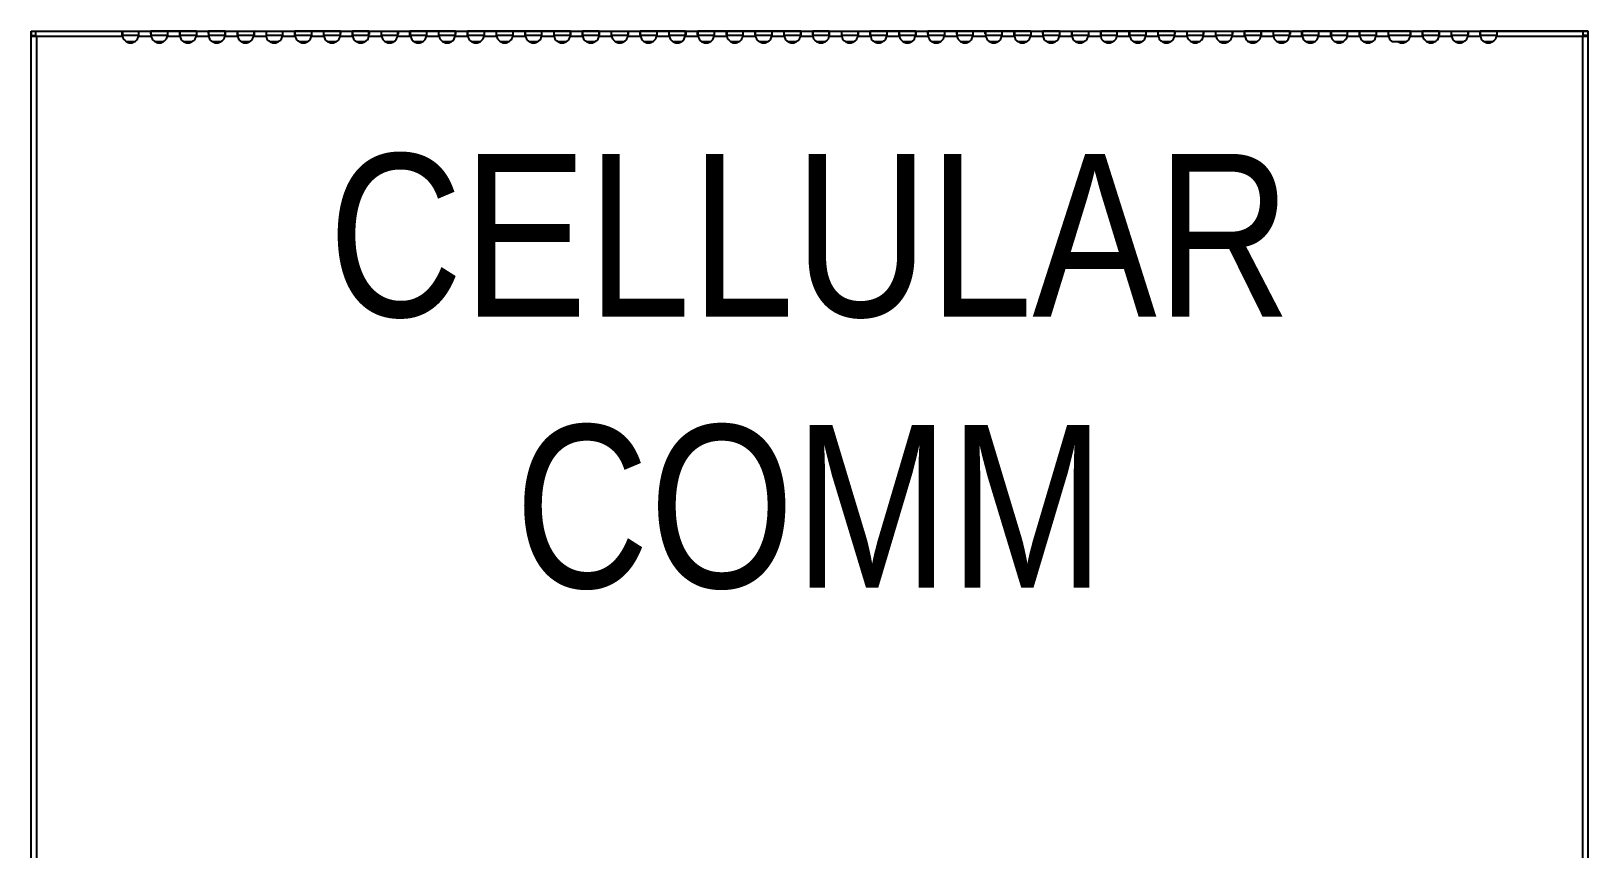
# Model space of a CAD drawing. Extents: x 0 to 760, y -27 to 732.
# Drawn here: x 648 to 724.6, y 286.1 to 326.3 of the extents above; entities that cross this region are included whole.
import ezdxf
from ezdxf.enums import TextEntityAlignment as Align

# ---------------------------------------------------------------- set-up
doc = ezdxf.new("R2010")
doc.units = 0
doc.header["$MEASUREMENT"] = 0
doc.styles.add('AMTS', font='ARIALN.TTF', dxfattribs={"height": 9})

# ---------------------------------------------------------------- blocks, each defined once
blk = doc.blocks.new('RISER CELL COMM')
at = {"color": 0, "linetype": 'Continuous', "lineweight": -2}
for p, q in [((-38.275, 43.667), (-38.275, 43.454)), ((-38.275, 43.667), (-32.404, 43.667)), ((-38.041, 43.412), (-38.041, 43.667)), ((-33.808, 43.667), (-33.808, 43.433)), ((-33.787, 43.667), (-33.787, 43.454)), ((-32.979, 43.412), (-32.979, 43.667)), ((-32.383, 43.667), (-32.383, 43.412)), ((-30.15, 43.667), (-32.383, 43.667)), ((-31.554, 43.412), (-31.554, 43.667)), ((-30.979, 43.667), (-30.979, 43.433)), ((-30.958, 43.667), (-30.958, 43.454)), ((-30.15, 43.667), (-30.15, 43.454)), ((-30.128, 43.667), (-29.575, 43.667)), ((-29.554, 43.667), (-29.554, 43.412)), ((-28.746, 43.667), (-29.554, 43.667)), ((-28.746, 43.667), (-28.746, 43.454)), ((-28.725, 43.667), (-27.321, 43.667)), ((-28.15, 43.667), (-28.15, 43.433)), ((-28.129, 43.667), (-28.129, 43.454)), ((-27.321, 43.667), (-27.321, 43.454)), ((-27.299, 43.667), (-25.321, 43.667)), ((-26.725, 43.667), (-26.725, 43.412)), ((-25.895, 43.412), (-25.895, 43.667)), ((-25.321, 43.646), (-25.321, 43.454)), ((-25.3, 43.667), (-25.3, 43.454)), ((-23.066, 43.667), (-25.3, 43.667)), ((-24.492, 43.667), (-24.492, 43.454)), ((-24.47, 43.433), (-24.47, 43.667)), ((-23.896, 43.667), (-23.896, 43.412)), ((-23.066, 43.412), (-23.066, 43.667)), ((-23.045, 43.667), (-22.492, 43.667)), ((-22.492, 43.646), (-22.492, 43.454)), ((-22.471, 43.667), (-22.471, 43.454)), ((-21.663, 43.667), (-22.471, 43.667)), ((-21.663, 43.412), (-21.663, 43.667)), ((-21.641, 43.667), (-20.237, 43.667)), ((-21.067, 43.667), (-21.067, 43.412)), ((-20.237, 43.412), (-20.237, 43.667)), ((-20.216, 43.667), (-19.663, 43.667)), ((-19.663, 43.646), (-19.663, 43.454)), ((-19.642, 43.667), (-19.642, 43.454)), ((-17.408, 43.667), (-19.642, 43.667)), ((-18.833, 43.667), (-18.833, 43.454)), ((-18.812, 43.433), (-18.812, 43.667)), ((-18.238, 43.667), (-18.238, 43.412)), ((-17.43, 43.667), (-17.43, 43.454)), ((-17.387, 43.667), (-16.834, 43.667)), ((-16.813, 43.667), (-16.813, 43.412)), ((-14.005, 43.667), (-16.813, 43.667)), ((-16.004, 43.667), (-16.004, 43.454)), ((-15.983, 43.433), (-15.983, 43.667)), ((-15.409, 43.667), (-15.409, 43.412)), ((-14.579, 43.412), (-14.579, 43.667)), ((-13.984, 43.667), (-13.984, 43.412)), ((-11.75, 43.667), (-13.984, 43.667)), ((-13.154, 43.412), (-13.154, 43.667)), ((-12.58, 43.667), (-12.58, 43.412)), ((-11.75, 43.412), (-11.75, 43.667)), ((-11.729, 43.667), (-11.176, 43.667)), ((-11.155, 43.667), (-11.155, 43.412)), ((-10.346, 43.667), (-11.155, 43.667)), ((-10.346, 43.412), (-10.346, 43.667)), ((-10.325, 43.667), (-8.921, 43.667)), ((-9.751, 43.667), (-9.751, 43.412)), ((-8.921, 43.412), (-8.921, 43.667)), ((-8.9, 43.667), (-8.347, 43.667)), ((-8.325, 43.667), (-8.325, 43.412)), ((-6.092, 43.667), (-8.325, 43.667)), ((-7.496, 43.412), (-7.496, 43.667)), ((-6.922, 43.667), (-6.922, 43.412)), ((-6.092, 43.412), (-6.092, 43.667)), ((-6.071, 43.667), (-5.518, 43.667)), ((-5.496, 43.667), (-5.496, 43.412)), ((-4.092, 43.667), (-5.496, 43.667)), ((-4.667, 43.412), (-4.667, 43.667)), ((-4.071, 43.667), (-4.071, 43.412)), ((-2.689, 43.667), (-4.071, 43.667)), ((-3.263, 43.412), (-3.263, 43.667)), ((-2.667, 43.667), (-2.667, 43.412)), ((-0.434, 43.667), (-2.667, 43.667)), ((-1.838, 43.412), (-1.838, 43.667)), ((-1.263, 43.667), (-1.263, 43.412)), ((-0.434, 43.412), (-0.434, 43.667)), ((-0.413, 43.667), (0.14, 43.667)), ((0.162, 43.667), (0.162, 43.412)), ((0.97, 43.667), (0.162, 43.667)), ((0.97, 43.412), (0.97, 43.667)), ((0.991, 43.667), (2.395, 43.667)), ((1.566, 43.667), (1.566, 43.412)), ((2.395, 43.412), (2.395, 43.667)), ((2.417, 43.667), (2.97, 43.667)), ((2.991, 43.667), (2.991, 43.412)), ((5.224, 43.667), (2.991, 43.667)), ((3.82, 43.412), (3.82, 43.667)), ((4.395, 43.667), (4.395, 43.433)), ((4.416, 43.667), (4.416, 43.454)), ((5.224, 43.412), (5.224, 43.667)), ((5.246, 43.667), (5.799, 43.667)), ((5.82, 43.667), (5.82, 43.412)), ((7.224, 43.667), (5.82, 43.667)), ((6.649, 43.412), (6.649, 43.667)), ((7.245, 43.667), (7.245, 43.412)), ((8.628, 43.667), (7.245, 43.667)), ((8.053, 43.412), (8.053, 43.667)), ((8.649, 43.667), (8.649, 43.412)), ((10.882, 43.667), (8.649, 43.667)), ((9.479, 43.412), (9.479, 43.667)), ((10.053, 43.667), (10.053, 43.433)), ((10.074, 43.667), (10.074, 43.454)), ((10.882, 43.667), (10.882, 43.454)), ((10.904, 43.667), (11.457, 43.667)), ((11.478, 43.667), (11.478, 43.412)), ((12.286, 43.667), (11.478, 43.667)), ((12.286, 43.667), (12.286, 43.454)), ((12.308, 43.667), (13.712, 43.667)), ((12.882, 43.667), (12.882, 43.433)), ((12.903, 43.667), (12.903, 43.454)), ((13.712, 43.667), (13.712, 43.454)), ((13.733, 43.667), (14.307, 43.667)), ((14.307, 43.646), (14.307, 43.454)), ((14.328, 43.667), (14.328, 43.454)), ((15.711, 43.667), (14.328, 43.667)), ((15.137, 43.412), (15.137, 43.667)), ((15.711, 43.646), (15.711, 43.454)), ((15.732, 43.667), (15.732, 43.454)), ((17.966, 43.667), (15.732, 43.667)), ((16.541, 43.667), (16.541, 43.454)), ((16.562, 43.433), (16.562, 43.667)), ((17.136, 43.667), (17.136, 43.412)), ((17.966, 43.412), (17.966, 43.667)), ((17.987, 43.667), (19.37, 43.667)), ((18.561, 43.667), (18.561, 43.412)), ((19.37, 43.412), (19.37, 43.667)), ((19.391, 43.667), (20.795, 43.667)), ((19.965, 43.667), (19.965, 43.412)), ((20.795, 43.412), (20.795, 43.667)), ((20.816, 43.667), (21.369, 43.667)), ((21.369, 43.646), (21.369, 43.454)), ((21.39, 43.667), (21.39, 43.454)), ((23.624, 43.667), (21.39, 43.667)), ((22.199, 43.667), (22.199, 43.454)), ((22.22, 43.433), (22.22, 43.667)), ((22.794, 43.667), (22.794, 43.412)), ((23.603, 43.667), (23.603, 43.454)), ((23.645, 43.667), (24.198, 43.667)), ((24.22, 43.667), (24.22, 43.412)), ((25.623, 43.667), (24.22, 43.667)), ((25.028, 43.667), (25.028, 43.454)), ((25.049, 43.433), (25.049, 43.667)), ((25.645, 43.667), (25.645, 43.412)), ((27.027, 43.667), (25.645, 43.667)), ((26.453, 43.412), (26.453, 43.667)), ((27.049, 43.667), (27.049, 43.412)), ((29.554, 43.667), (27.049, 43.667)), ((27.878, 43.412), (27.878, 43.667)), ((28.452, 43.667), (28.452, 43.412)), ((29.554, 43.412), (29.554, 43.667)), ((29.575, 43.667), (30.128, 43.667)), ((30.15, 43.667), (30.15, 43.412)), ((30.958, 43.667), (30.15, 43.667)), ((30.958, 43.412), (30.958, 43.667)), ((30.979, 43.667), (32.383, 43.667)), ((31.554, 43.667), (31.554, 43.412)), ((32.383, 43.412), (32.383, 43.667)), ((32.404, 43.667), (32.958, 43.667)), ((32.979, 43.667), (32.979, 43.412)), ((38.275, 43.667), (32.979, 43.667)), ((33.808, 43.412), (33.808, 43.667)), ((38.041, 43.412), (38.041, 43.667)), ((38.275, 43.667), (38.275, 43.454)), ((-38.275, 43.454), (-38.041, 43.454)), ((-38.275, -43.412), (-38.275, 43.412)), ((-38.275, 43.412), (-33.787, 43.412)), ((-37.999, -43.412), (-37.999, 43.412)), ((-33.808, 43.433), (-33.787, 43.412)), ((-32.979, 43.454), (-33.787, 43.454)), ((-33.787, 43.412), (-33.745, 43.284)), ((-33.617, 43.156), (-33.17, 43.156)), ((-33.043, 43.284), (-32.979, 43.412)), ((-32.979, 43.412), (-32.383, 43.412)), ((-32.404, 43.624), (-32.404, 43.539)), ((-31.554, 43.454), (-32.383, 43.454)), ((-32.383, 43.412), (-32.319, 43.284)), ((-32.192, 43.156), (-31.745, 43.156)), ((-31.617, 43.284), (-31.575, 43.412)), ((-31.554, 43.412), (-30.958, 43.412)), ((-30.979, 43.433), (-30.958, 43.412)), ((-30.15, 43.454), (-30.958, 43.454)), ((-30.958, 43.412), (-30.915, 43.284)), ((-30.788, 43.156), (-30.341, 43.156)), ((-30.214, 43.284), (-30.15, 43.412)), ((-30.15, 43.412), (-30.15, 43.433)), ((-30.15, 43.412), (-29.554, 43.412)), ((-28.746, 43.454), (-29.554, 43.454)), ((-29.554, 43.412), (-29.512, 43.284)), ((-29.363, 43.156), (-28.916, 43.156)), ((-28.788, 43.284), (-28.746, 43.412)), ((-28.746, 43.412), (-28.746, 43.433)), ((-28.746, 43.412), (-28.129, 43.412)), ((-28.15, 43.433), (-28.129, 43.412)), ((-27.321, 43.454), (-28.129, 43.454)), ((-28.129, 43.412), (-28.086, 43.284)), ((-27.959, 43.156), (-27.512, 43.156)), ((-27.384, 43.284), (-27.321, 43.412)), ((-27.321, 43.412), (-27.321, 43.433)), ((-27.321, 43.412), (-26.725, 43.412)), ((-25.895, 43.454), (-26.725, 43.454)), ((-26.725, 43.412), (-26.683, 43.284)), ((-26.534, 43.156), (-26.087, 43.156)), ((-25.959, 43.284), (-25.917, 43.412)), ((-25.895, 43.412), (-25.3, 43.412)), ((-25.321, 43.454), (-25.3, 43.433)), ((-24.492, 43.454), (-25.3, 43.454)), ((-25.3, 43.433), (-25.3, 43.412)), ((-25.3, 43.412), (-25.236, 43.284)), ((-25.108, 43.156), (-24.662, 43.156)), ((-24.534, 43.284), (-24.492, 43.412)), ((-24.492, 43.412), (-24.47, 43.433)), ((-24.492, 43.412), (-23.896, 43.412)), ((-23.066, 43.454), (-23.896, 43.454)), ((-23.875, 43.412), (-23.832, 43.284)), ((-23.705, 43.156), (-23.258, 43.156)), ((-23.13, 43.284), (-23.066, 43.412)), ((-23.066, 43.412), (-22.471, 43.412)), ((-23.045, 43.56), (-23.045, 43.603)), ((-22.492, 43.454), (-22.471, 43.433)), ((-21.663, 43.454), (-22.471, 43.454)), ((-22.471, 43.433), (-22.471, 43.412)), ((-22.471, 43.412), (-22.428, 43.284)), ((-22.279, 43.156), (-21.833, 43.156)), ((-21.705, 43.284), (-21.663, 43.412)), ((-21.663, 43.412), (-21.067, 43.412)), ((-20.237, 43.454), (-21.067, 43.454)), ((-21.046, 43.412), (-21.003, 43.284)), ((-20.875, 43.156), (-20.429, 43.156)), ((-20.301, 43.284), (-20.237, 43.412)), ((-20.237, 43.412), (-19.642, 43.412)), ((-19.663, 43.454), (-19.642, 43.433)), ((-18.833, 43.454), (-19.642, 43.454)), ((-19.642, 43.433), (-19.642, 43.412)), ((-19.62, 43.412), (-19.578, 43.284)), ((-19.45, 43.156), (-19.004, 43.156)), ((-18.876, 43.284), (-18.833, 43.412)), ((-18.833, 43.412), (-18.812, 43.433)), ((-18.833, 43.412), (-18.238, 43.412)), ((-17.43, 43.454), (-18.238, 43.454)), ((-18.217, 43.412), (-18.174, 43.284)), ((-18.046, 43.156), (-17.6, 43.156)), ((-17.472, 43.284), (-17.43, 43.412)), ((-17.43, 43.412), (-17.408, 43.433)), ((-17.43, 43.412), (-16.813, 43.412)), ((-16.004, 43.454), (-16.813, 43.454)), ((-16.813, 43.412), (-16.749, 43.284)), ((-16.621, 43.156), (-16.175, 43.156)), ((-16.047, 43.284), (-16.004, 43.412)), ((-16.004, 43.412), (-15.983, 43.433)), ((-16.004, 43.412), (-15.409, 43.412)), ((-14.579, 43.454), (-15.409, 43.454)), ((-15.387, 43.412), (-15.345, 43.284)), ((-15.217, 43.156), (-14.771, 43.156)), ((-14.643, 43.284), (-14.579, 43.412)), ((-14.579, 43.412), (-13.984, 43.412)), ((-13.154, 43.454), (-13.984, 43.454)), ((-13.984, 43.412), (-13.92, 43.284)), ((-13.792, 43.156), (-13.345, 43.156)), ((-13.218, 43.284), (-13.175, 43.412)), ((-13.154, 43.412), (-12.58, 43.412)), ((-11.75, 43.454), (-12.58, 43.454)), ((-12.558, 43.412), (-12.516, 43.284)), ((-12.388, 43.156), (-11.942, 43.156)), ((-11.814, 43.284), (-11.75, 43.412)), ((-11.75, 43.412), (-11.155, 43.412)), ((-10.346, 43.454), (-11.155, 43.454)), ((-11.155, 43.412), (-11.112, 43.284)), ((-10.963, 43.156), (-10.516, 43.156)), ((-10.389, 43.284), (-10.346, 43.412)), ((-10.346, 43.412), (-9.751, 43.412)), ((-8.921, 43.454), (-9.751, 43.454)), ((-9.729, 43.412), (-9.687, 43.284)), ((-9.559, 43.156), (-9.112, 43.156)), ((-8.985, 43.284), (-8.921, 43.412)), ((-8.921, 43.412), (-8.325, 43.412)), ((-7.496, 43.454), (-8.325, 43.454)), ((-8.304, 43.412), (-8.262, 43.284)), ((-8.134, 43.156), (-7.687, 43.156)), ((-7.56, 43.284), (-7.517, 43.412)), ((-7.496, 43.412), (-6.922, 43.412)), ((-6.092, 43.454), (-6.922, 43.454)), ((-6.9, 43.412), (-6.858, 43.284)), ((-6.73, 43.156), (-6.283, 43.156)), ((-6.156, 43.284), (-6.113, 43.412)), ((-6.092, 43.412), (-5.496, 43.412)), ((-4.667, 43.454), (-5.496, 43.454)), ((-5.496, 43.412), (-5.433, 43.284)), ((-5.305, 43.156), (-4.858, 43.156)), ((-4.731, 43.284), (-4.688, 43.412)), ((-4.667, 43.412), (-4.071, 43.412)), ((-3.263, 43.454), (-4.071, 43.454)), ((-4.071, 43.412), (-4.029, 43.284)), ((-3.901, 43.156), (-3.454, 43.156)), ((-3.327, 43.284), (-3.263, 43.412)), ((-3.263, 43.412), (-2.667, 43.412)), ((-1.838, 43.454), (-2.667, 43.454)), ((-2.667, 43.412), (-2.603, 43.284)), ((-2.476, 43.156), (-2.029, 43.156)), ((-1.902, 43.284), (-1.859, 43.412)), ((-1.838, 43.412), (-1.263, 43.412)), ((-0.434, 43.454), (-1.263, 43.454)), ((-1.242, 43.412), (-1.2, 43.284)), ((-1.072, 43.156), (-0.625, 43.156)), ((-0.498, 43.284), (-0.434, 43.412)), ((-0.434, 43.412), (0.162, 43.412)), ((0.97, 43.454), (0.162, 43.454)), ((0.162, 43.412), (0.204, 43.284)), ((0.353, 43.156), (0.8, 43.156)), ((0.928, 43.284), (0.97, 43.412)), ((0.97, 43.412), (1.566, 43.412)), ((2.395, 43.454), (1.566, 43.454)), ((1.587, 43.412), (1.629, 43.284)), ((1.757, 43.156), (2.204, 43.156)), ((2.331, 43.284), (2.395, 43.412)), ((2.395, 43.412), (2.991, 43.412)), ((3.82, 43.454), (2.991, 43.454)), ((3.012, 43.412), (3.033, 43.284)), ((3.182, 43.156), (3.629, 43.156)), ((3.757, 43.284), (3.799, 43.412)), ((3.82, 43.412), (4.416, 43.412)), ((4.395, 43.433), (4.416, 43.412)), ((5.224, 43.454), (4.416, 43.454)), ((4.416, 43.412), (4.459, 43.284)), ((4.586, 43.156), (5.033, 43.156)), ((5.161, 43.284), (5.203, 43.412)), ((5.224, 43.412), (5.82, 43.412)), ((5.799, 43.624), (5.799, 43.539)), ((6.649, 43.454), (5.82, 43.454)), ((5.82, 43.412), (5.884, 43.284)), ((6.011, 43.156), (6.458, 43.156)), ((6.586, 43.284), (6.628, 43.412)), ((6.649, 43.412), (7.245, 43.412)), ((7.224, 43.624), (7.224, 43.539)), ((8.053, 43.454), (7.245, 43.454)), ((7.245, 43.412), (7.288, 43.284)), ((7.415, 43.156), (7.862, 43.156)), ((7.99, 43.284), (8.032, 43.412)), ((8.053, 43.412), (8.649, 43.412)), ((8.628, 43.624), (8.628, 43.539)), ((9.479, 43.454), (8.649, 43.454)), ((8.649, 43.412), (8.713, 43.284)), ((8.819, 43.156), (9.287, 43.156)), ((9.415, 43.284), (9.457, 43.412)), ((9.479, 43.412), (10.074, 43.412)), ((10.053, 43.433), (10.074, 43.412)), ((10.882, 43.454), (10.074, 43.454)), ((10.074, 43.412), (10.117, 43.284)), ((10.244, 43.156), (10.691, 43.156)), ((10.819, 43.284), (10.882, 43.412)), ((10.882, 43.412), (10.882, 43.433)), ((10.882, 43.412), (11.478, 43.412)), ((12.286, 43.454), (11.478, 43.454)), ((11.478, 43.412), (11.521, 43.284)), ((11.669, 43.156), (12.116, 43.156)), ((12.244, 43.284), (12.286, 43.412)), ((12.286, 43.412), (12.286, 43.433)), ((12.286, 43.412), (12.903, 43.412)), ((12.882, 43.433), (12.903, 43.412)), ((13.712, 43.454), (12.903, 43.454)), ((12.903, 43.412), (12.946, 43.284)), ((13.073, 43.156), (13.52, 43.156)), ((13.648, 43.284), (13.712, 43.412)), ((13.712, 43.412), (13.712, 43.433)), ((13.712, 43.412), (14.328, 43.412)), ((14.307, 43.454), (14.328, 43.433)), ((15.137, 43.454), (14.328, 43.454)), ((14.328, 43.433), (14.328, 43.412)), ((14.328, 43.412), (14.35, 43.284)), ((14.499, 43.156), (14.945, 43.156)), ((15.073, 43.284), (15.115, 43.412)), ((15.137, 43.412), (15.732, 43.412)), ((15.711, 43.454), (15.732, 43.433)), ((16.541, 43.454), (15.732, 43.454)), ((15.732, 43.433), (15.732, 43.412)), ((15.732, 43.412), (15.796, 43.284)), ((15.924, 43.156), (16.37, 43.156)), ((16.498, 43.284), (16.541, 43.412)), ((16.541, 43.412), (16.562, 43.433)), ((16.541, 43.412), (17.136, 43.412)), ((17.966, 43.454), (17.136, 43.454)), ((17.157, 43.412), (17.2, 43.284)), ((17.328, 43.156), (17.774, 43.156)), ((17.902, 43.284), (17.966, 43.412)), ((17.966, 43.412), (18.561, 43.412)), ((17.987, 43.56), (17.987, 43.603)), ((19.37, 43.454), (18.561, 43.454)), ((18.561, 43.412), (18.604, 43.284)), ((18.753, 43.156), (19.2, 43.156)), ((19.327, 43.284), (19.37, 43.412)), ((19.37, 43.412), (19.965, 43.412)), ((20.795, 43.454), (19.965, 43.454)), ((19.987, 43.412), (20.029, 43.284)), ((20.157, 43.156), (20.603, 43.156)), ((20.731, 43.284), (20.795, 43.412)), ((20.795, 43.412), (21.39, 43.412)), ((21.369, 43.454), (21.39, 43.433)), ((22.199, 43.454), (21.39, 43.454)), ((21.39, 43.433), (21.39, 43.412)), ((21.412, 43.412), (21.454, 43.284)), ((21.582, 43.156), (22.029, 43.156)), ((22.156, 43.284), (22.199, 43.412)), ((22.199, 43.412), (22.22, 43.433)), ((22.199, 43.412), (22.794, 43.412)), ((23.603, 43.454), (22.794, 43.454)), ((22.816, 43.412), (22.858, 43.284)), ((22.986, 43.156), (23.432, 43.156)), ((23.56, 43.284), (23.603, 43.412)), ((23.603, 43.412), (23.624, 43.433)), ((23.603, 43.412), (24.22, 43.412)), ((25.028, 43.454), (24.22, 43.454)), ((24.22, 43.412), (24.283, 43.284)), ((24.411, 43.156), (24.858, 43.156)), ((24.985, 43.284), (25.028, 43.412)), ((25.028, 43.412), (25.049, 43.433)), ((25.028, 43.412), (25.645, 43.412)), ((26.453, 43.454), (25.645, 43.454)), ((25.645, 43.412), (25.687, 43.284)), ((25.815, 43.156), (26.262, 43.156)), ((26.41, 43.284), (26.453, 43.412)), ((26.453, 43.412), (27.049, 43.412)), ((27.878, 43.454), (27.049, 43.454)), ((27.049, 43.412), (27.112, 43.284)), ((27.24, 43.156), (27.687, 43.156)), ((27.814, 43.284), (27.857, 43.412)), ((27.878, 43.412), (28.452, 43.412)), ((29.554, 43.454), (28.452, 43.454)), ((28.474, 43.412), (28.516, 43.284)), ((28.644, 43.156), (29.363, 43.156)), ((29.49, 43.284), (29.554, 43.412)), ((29.554, 43.412), (30.15, 43.412)), ((30.958, 43.454), (30.15, 43.454)), ((30.15, 43.412), (30.192, 43.284)), ((30.341, 43.156), (30.788, 43.156)), ((30.915, 43.284), (30.958, 43.412)), ((30.958, 43.412), (31.554, 43.412)), ((32.383, 43.454), (31.554, 43.454)), ((31.575, 43.412), (31.617, 43.284)), ((31.745, 43.156), (32.192, 43.156)), ((32.319, 43.284), (32.383, 43.412)), ((32.383, 43.412), (32.979, 43.412)), ((33.808, 43.454), (32.979, 43.454)), ((33, 43.412), (33.021, 43.284)), ((33.17, 43.156), (33.617, 43.156)), ((33.745, 43.284), (33.787, 43.412)), ((33.808, 43.412), (38.275, 43.412)), ((38.02, 43.412), (38.02, -43.412)), ((38.275, 43.454), (38.041, 43.454)), ((38.275, 43.412), (38.275, -43.412))]:
    blk.add_line(p, q, dxfattribs=at)
blk.add_lwpolyline([(-38.275, 43.667), (38.275, 43.667), (38.275, -43.667), (-38.275, -43.667)], close=True, dxfattribs=at)
for points in [[(-30.128, 43.646), (-30.15, 43.667)], [(-30.15, 43.433), (-30.128, 43.454), (-30.128, 43.646)], [(-28.725, 43.646), (-28.746, 43.667)], [(-28.746, 43.433), (-28.725, 43.454), (-28.725, 43.646)], [(-27.299, 43.646), (-27.321, 43.667)], [(-27.321, 43.433), (-27.299, 43.454), (-27.299, 43.646)], [(-25.3, 43.667), (-25.321, 43.646)], [(-22.471, 43.667), (-22.492, 43.646)], [(-19.642, 43.667), (-19.663, 43.646)], [(-17.387, 43.624), (-17.408, 43.646), (-17.408, 43.667)], [(-16.813, 43.646), (-16.834, 43.646)], [(-16.834, 43.646), (-16.834, 43.475), (-16.813, 43.454)], [(-13.984, 43.646), (-14.005, 43.646)], [(-14.005, 43.646), (-14.005, 43.475), (-13.984, 43.454)], [(-11.75, 43.497), (-11.729, 43.497), (-11.729, 43.646)], [(-11.729, 43.646), (-11.75, 43.646)], [(-11.155, 43.646), (-11.176, 43.646)], [(-11.176, 43.646), (-11.176, 43.475), (-11.155, 43.454)], [(-10.346, 43.497), (-10.325, 43.497), (-10.325, 43.646)], [(-10.325, 43.646), (-10.346, 43.646)], [(-8.921, 43.475), (-8.9, 43.497), (-8.9, 43.646)], [(-8.9, 43.646), (-8.921, 43.646)], [(-8.325, 43.646), (-8.347, 43.646)], [(-8.347, 43.646), (-8.347, 43.497), (-8.325, 43.475)], [(-6.092, 43.475), (-6.071, 43.497), (-6.071, 43.646)], [(-6.071, 43.646), (-6.092, 43.646)], [(-5.496, 43.646), (-5.518, 43.646)], [(-5.518, 43.646), (-5.518, 43.497), (-5.496, 43.475)], [(-4.071, 43.646), (-4.092, 43.646)], [(-4.092, 43.646), (-4.092, 43.497), (-4.071, 43.475)], [(-2.667, 43.646), (-2.689, 43.646)], [(-2.689, 43.646), (-2.689, 43.497), (-2.667, 43.475)], [(-0.434, 43.454), (-0.413, 43.475), (-0.413, 43.646)], [(-0.413, 43.646), (-0.434, 43.646)], [(0.162, 43.646), (0.14, 43.646)], [(0.14, 43.646), (0.14, 43.497), (0.162, 43.497)], [(0.97, 43.454), (0.991, 43.475), (0.991, 43.646)], [(0.991, 43.646), (0.97, 43.646)], [(2.395, 43.454), (2.417, 43.475), (2.417, 43.646)], [(2.417, 43.646), (2.395, 43.646)], [(2.991, 43.646), (2.97, 43.646)], [(2.97, 43.646), (2.97, 43.497), (2.991, 43.497)], [(5.224, 43.454), (5.246, 43.475), (5.246, 43.646)], [(5.246, 43.646), (5.224, 43.646)], [(5.82, 43.646), (5.799, 43.624)], [(7.245, 43.646), (7.224, 43.624)], [(10.904, 43.646), (10.882, 43.667)], [(10.882, 43.433), (10.904, 43.454), (10.904, 43.646)], [(12.308, 43.646), (12.286, 43.667)], [(12.286, 43.433), (12.308, 43.454), (12.308, 43.646)], [(13.733, 43.646), (13.712, 43.667)], [(13.712, 43.433), (13.733, 43.454), (13.733, 43.646)], [(14.328, 43.667), (14.307, 43.646)], [(15.732, 43.667), (15.711, 43.646)], [(21.39, 43.667), (21.369, 43.646)], [(23.645, 43.624), (23.624, 43.646), (23.624, 43.667)], [(24.22, 43.646), (24.198, 43.646)], [(24.198, 43.646), (24.198, 43.475), (24.22, 43.454)], [(25.645, 43.646), (25.623, 43.646)], [(25.623, 43.646), (25.623, 43.475), (25.645, 43.454)], [(27.049, 43.646), (27.027, 43.646)], [(27.027, 43.646), (27.027, 43.475), (27.049, 43.454)], [(29.554, 43.497), (29.575, 43.497), (29.575, 43.646)], [(29.575, 43.646), (29.554, 43.646)], [(30.15, 43.646), (30.128, 43.646)], [(30.128, 43.646), (30.128, 43.475), (30.15, 43.454)], [(30.958, 43.497), (30.979, 43.497), (30.979, 43.646)], [(30.979, 43.646), (30.958, 43.646)], [(32.383, 43.475), (32.404, 43.497), (32.404, 43.646)], [(32.404, 43.646), (32.383, 43.646)], [(32.979, 43.646), (32.958, 43.646)], [(32.958, 43.646), (32.958, 43.497), (32.979, 43.475)], [(-33.745, 43.284), (-33.709, 43.248), (-33.674, 43.215), (-33.638, 43.186), (-33.603, 43.161), (-33.568, 43.139), (-33.533, 43.121), (-33.497, 43.107), (-33.462, 43.096), (-33.427, 43.09), (-33.392, 43.087), (-33.356, 43.088), (-33.321, 43.093), (-33.286, 43.102), (-33.251, 43.116), (-33.216, 43.133), (-33.181, 43.155), (-33.147, 43.181), (-33.112, 43.211), (-33.077, 43.245), (-33.043, 43.284)], [(-32.383, 43.624), (-32.404, 43.624)], [(-32.404, 43.539), (-32.383, 43.539)], [(-32.319, 43.284), (-32.285, 43.245), (-32.25, 43.211), (-32.215, 43.181), (-32.181, 43.155), (-32.146, 43.133), (-32.111, 43.116), (-32.076, 43.102), (-32.041, 43.093), (-32.006, 43.088), (-31.97, 43.087), (-31.935, 43.09), (-31.9, 43.096), (-31.865, 43.107), (-31.829, 43.121), (-31.794, 43.139), (-31.759, 43.161), (-31.724, 43.186), (-31.688, 43.215), (-31.653, 43.248), (-31.617, 43.284)], [(-30.915, 43.284), (-30.883, 43.247), (-30.849, 43.213), (-30.815, 43.184), (-30.78, 43.158), (-30.745, 43.137), (-30.709, 43.119), (-30.673, 43.105), (-30.637, 43.096), (-30.601, 43.09), (-30.565, 43.088), (-30.528, 43.09), (-30.492, 43.096), (-30.456, 43.105), (-30.42, 43.119), (-30.384, 43.137), (-30.349, 43.158), (-30.314, 43.184), (-30.28, 43.213), (-30.246, 43.247), (-30.214, 43.284)], [(-29.554, 43.624), (-29.575, 43.603)], [(-29.575, 43.603), (-29.575, 43.56), (-29.554, 43.539)], [(-29.512, 43.284), (-29.476, 43.247), (-29.44, 43.213), (-29.404, 43.184), (-29.368, 43.158), (-29.331, 43.137), (-29.295, 43.119), (-29.259, 43.106), (-29.223, 43.096), (-29.186, 43.09), (-29.15, 43.088), (-29.114, 43.09), (-29.077, 43.096), (-29.041, 43.106), (-29.005, 43.119), (-28.969, 43.137), (-28.932, 43.158), (-28.896, 43.184), (-28.86, 43.213), (-28.824, 43.247), (-28.788, 43.284)], [(-28.086, 43.284), (-28.054, 43.247), (-28.02, 43.213), (-27.986, 43.184), (-27.951, 43.158), (-27.916, 43.137), (-27.88, 43.119), (-27.844, 43.105), (-27.808, 43.096), (-27.772, 43.09), (-27.735, 43.088), (-27.699, 43.09), (-27.663, 43.096), (-27.627, 43.105), (-27.591, 43.119), (-27.555, 43.137), (-27.52, 43.158), (-27.485, 43.184), (-27.451, 43.213), (-27.417, 43.247), (-27.384, 43.284)], [(-26.683, 43.284), (-26.647, 43.247), (-26.611, 43.213), (-26.575, 43.184), (-26.538, 43.158), (-26.502, 43.137), (-26.466, 43.119), (-26.43, 43.106), (-26.394, 43.096), (-26.357, 43.09), (-26.321, 43.088), (-26.285, 43.09), (-26.248, 43.096), (-26.212, 43.106), (-26.176, 43.119), (-26.139, 43.137), (-26.103, 43.158), (-26.067, 43.184), (-26.031, 43.213), (-25.995, 43.247), (-25.959, 43.284)], [(-25.236, 43.284), (-25.203, 43.246), (-25.169, 43.212), (-25.134, 43.183), (-25.1, 43.157), (-25.065, 43.135), (-25.029, 43.117), (-24.994, 43.103), (-24.958, 43.094), (-24.922, 43.088), (-24.886, 43.086), (-24.85, 43.088), (-24.814, 43.094), (-24.778, 43.104), (-24.742, 43.118), (-24.707, 43.136), (-24.671, 43.157), (-24.636, 43.183), (-24.602, 43.213), (-24.568, 43.246), (-24.534, 43.284)], [(-23.832, 43.284), (-23.799, 43.247), (-23.766, 43.213), (-23.732, 43.184), (-23.697, 43.158), (-23.662, 43.137), (-23.626, 43.119), (-23.59, 43.105), (-23.554, 43.096), (-23.518, 43.09), (-23.481, 43.088), (-23.445, 43.09), (-23.408, 43.096), (-23.372, 43.105), (-23.336, 43.119), (-23.301, 43.137), (-23.266, 43.158), (-23.231, 43.184), (-23.197, 43.213), (-23.163, 43.247), (-23.13, 43.284)], [(-23.045, 43.603), (-23.066, 43.624)], [(-23.066, 43.539), (-23.045, 43.56)], [(-22.428, 43.284), (-22.392, 43.247), (-22.356, 43.213), (-22.32, 43.184), (-22.284, 43.158), (-22.248, 43.137), (-22.212, 43.119), (-22.176, 43.106), (-22.139, 43.096), (-22.103, 43.09), (-22.067, 43.088), (-22.03, 43.09), (-21.994, 43.096), (-21.958, 43.106), (-21.921, 43.119), (-21.885, 43.137), (-21.849, 43.158), (-21.813, 43.184), (-21.777, 43.213), (-21.741, 43.247), (-21.705, 43.284)], [(-21.663, 43.539), (-21.641, 43.539), (-21.641, 43.624)], [(-21.641, 43.624), (-21.663, 43.624)], [(-21.003, 43.284), (-20.974, 43.248), (-20.944, 43.216), (-20.911, 43.187), (-20.876, 43.162), (-20.841, 43.141), (-20.804, 43.123), (-20.765, 43.109), (-20.727, 43.099), (-20.688, 43.093), (-20.648, 43.09), (-20.609, 43.092), (-20.57, 43.097), (-20.532, 43.106), (-20.494, 43.12), (-20.458, 43.137), (-20.423, 43.158), (-20.39, 43.183), (-20.358, 43.213), (-20.328, 43.246), (-20.301, 43.284)], [(-20.237, 43.539), (-20.216, 43.539), (-20.216, 43.624)], [(-20.216, 43.624), (-20.237, 43.624)], [(-19.578, 43.284), (-19.55, 43.246), (-19.52, 43.212), (-19.488, 43.182), (-19.454, 43.157), (-19.419, 43.135), (-19.383, 43.118), (-19.346, 43.105), (-19.308, 43.095), (-19.27, 43.09), (-19.231, 43.088), (-19.193, 43.091), (-19.154, 43.097), (-19.116, 43.108), (-19.078, 43.122), (-19.041, 43.139), (-19.005, 43.161), (-18.971, 43.186), (-18.937, 43.215), (-18.906, 43.248), (-18.876, 43.284)], [(-18.174, 43.284), (-18.144, 43.248), (-18.113, 43.215), (-18.079, 43.186), (-18.045, 43.161), (-18.009, 43.139), (-17.972, 43.122), (-17.934, 43.108), (-17.896, 43.097), (-17.857, 43.091), (-17.819, 43.088), (-17.78, 43.09), (-17.742, 43.095), (-17.704, 43.105), (-17.667, 43.118), (-17.631, 43.135), (-17.596, 43.157), (-17.562, 43.182), (-17.53, 43.212), (-17.5, 43.246), (-17.472, 43.284)], [(-17.408, 43.433), (-17.408, 43.497), (-17.387, 43.539), (-17.387, 43.624)], [(-16.749, 43.284), (-16.722, 43.246), (-16.692, 43.213), (-16.66, 43.183), (-16.627, 43.158), (-16.592, 43.137), (-16.556, 43.12), (-16.518, 43.106), (-16.48, 43.097), (-16.441, 43.092), (-16.402, 43.09), (-16.362, 43.093), (-16.323, 43.099), (-16.285, 43.109), (-16.246, 43.123), (-16.209, 43.141), (-16.174, 43.162), (-16.139, 43.187), (-16.106, 43.216), (-16.076, 43.248), (-16.047, 43.284)], [(-15.345, 43.284), (-15.31, 43.248), (-15.274, 43.215), (-15.239, 43.186), (-15.204, 43.161), (-15.168, 43.139), (-15.133, 43.121), (-15.098, 43.107), (-15.062, 43.096), (-15.027, 43.09), (-14.992, 43.087), (-14.957, 43.088), (-14.922, 43.093), (-14.887, 43.102), (-14.852, 43.116), (-14.817, 43.133), (-14.782, 43.155), (-14.747, 43.181), (-14.712, 43.211), (-14.678, 43.245), (-14.643, 43.284)], [(-13.92, 43.284), (-13.886, 43.246), (-13.853, 43.212), (-13.818, 43.183), (-13.784, 43.157), (-13.748, 43.135), (-13.713, 43.117), (-13.677, 43.103), (-13.642, 43.094), (-13.606, 43.088), (-13.57, 43.086), (-13.534, 43.088), (-13.498, 43.094), (-13.462, 43.104), (-13.426, 43.118), (-13.39, 43.136), (-13.355, 43.157), (-13.32, 43.183), (-13.286, 43.213), (-13.251, 43.246), (-13.218, 43.284)], [(-12.516, 43.284), (-12.483, 43.247), (-12.45, 43.213), (-12.415, 43.184), (-12.381, 43.158), (-12.345, 43.137), (-12.31, 43.119), (-12.274, 43.105), (-12.238, 43.096), (-12.201, 43.09), (-12.165, 43.088), (-12.128, 43.09), (-12.092, 43.096), (-12.056, 43.105), (-12.02, 43.119), (-11.984, 43.137), (-11.949, 43.158), (-11.914, 43.184), (-11.88, 43.213), (-11.847, 43.247), (-11.814, 43.284)], [(-11.112, 43.284), (-11.076, 43.247), (-11.04, 43.213), (-11.004, 43.184), (-10.968, 43.158), (-10.932, 43.137), (-10.896, 43.119), (-10.859, 43.106), (-10.823, 43.096), (-10.787, 43.09), (-10.75, 43.088), (-10.714, 43.09), (-10.678, 43.096), (-10.641, 43.106), (-10.605, 43.119), (-10.569, 43.137), (-10.533, 43.158), (-10.497, 43.184), (-10.461, 43.213), (-10.425, 43.247), (-10.389, 43.284)], [(-9.687, 43.284), (-9.658, 43.248), (-9.627, 43.216), (-9.595, 43.187), (-9.56, 43.162), (-9.524, 43.141), (-9.487, 43.123), (-9.449, 43.109), (-9.411, 43.099), (-9.371, 43.093), (-9.332, 43.09), (-9.293, 43.092), (-9.254, 43.097), (-9.216, 43.106), (-9.178, 43.12), (-9.142, 43.137), (-9.107, 43.158), (-9.073, 43.183), (-9.042, 43.213), (-9.012, 43.246), (-8.985, 43.284)], [(-8.262, 43.284), (-8.233, 43.245), (-8.202, 43.211), (-8.17, 43.181), (-8.137, 43.156), (-8.102, 43.134), (-8.067, 43.117), (-8.031, 43.104), (-7.994, 43.095), (-7.956, 43.09), (-7.919, 43.089), (-7.881, 43.092), (-7.843, 43.099), (-7.805, 43.109), (-7.768, 43.124), (-7.731, 43.142), (-7.695, 43.163), (-7.659, 43.188), (-7.625, 43.217), (-7.592, 43.249), (-7.56, 43.284)], [(-6.858, 43.284), (-6.828, 43.248), (-6.796, 43.215), (-6.763, 43.186), (-6.728, 43.161), (-6.692, 43.139), (-6.656, 43.122), (-6.618, 43.108), (-6.58, 43.097), (-6.541, 43.091), (-6.502, 43.088), (-6.464, 43.09), (-6.425, 43.095), (-6.387, 43.105), (-6.35, 43.118), (-6.314, 43.135), (-6.279, 43.157), (-6.246, 43.182), (-6.214, 43.212), (-6.184, 43.246), (-6.156, 43.284)], [(-5.433, 43.284), (-5.405, 43.246), (-5.376, 43.213), (-5.344, 43.183), (-5.311, 43.158), (-5.276, 43.137), (-5.239, 43.12), (-5.202, 43.106), (-5.163, 43.097), (-5.125, 43.092), (-5.085, 43.09), (-5.046, 43.093), (-5.007, 43.099), (-4.968, 43.109), (-4.93, 43.123), (-4.893, 43.141), (-4.857, 43.162), (-4.823, 43.187), (-4.79, 43.216), (-4.759, 43.248), (-4.731, 43.284)], [(-4.029, 43.284), (-3.993, 43.248), (-3.958, 43.215), (-3.923, 43.186), (-3.887, 43.161), (-3.852, 43.139), (-3.817, 43.121), (-3.781, 43.107), (-3.746, 43.096), (-3.711, 43.09), (-3.676, 43.087), (-3.641, 43.088), (-3.605, 43.093), (-3.57, 43.102), (-3.535, 43.116), (-3.5, 43.133), (-3.466, 43.155), (-3.431, 43.181), (-3.396, 43.211), (-3.361, 43.245), (-3.327, 43.284)], [(-2.603, 43.284), (-2.57, 43.246), (-2.536, 43.212), (-2.502, 43.183), (-2.467, 43.157), (-2.432, 43.135), (-2.397, 43.117), (-2.361, 43.103), (-2.325, 43.094), (-2.289, 43.088), (-2.253, 43.086), (-2.217, 43.088), (-2.181, 43.094), (-2.145, 43.104), (-2.11, 43.118), (-2.074, 43.136), (-2.039, 43.157), (-2.004, 43.183), (-1.969, 43.213), (-1.935, 43.246), (-1.902, 43.284)], [(-1.2, 43.284), (-1.167, 43.247), (-1.133, 43.213), (-1.099, 43.184), (-1.064, 43.158), (-1.029, 43.137), (-0.993, 43.119), (-0.958, 43.105), (-0.921, 43.096), (-0.885, 43.09), (-0.849, 43.088), (-0.812, 43.09), (-0.776, 43.096), (-0.74, 43.105), (-0.704, 43.119), (-0.668, 43.137), (-0.633, 43.158), (-0.598, 43.184), (-0.564, 43.213), (-0.53, 43.247), (-0.498, 43.284)], [(0.204, 43.284), (0.24, 43.247), (0.276, 43.213), (0.312, 43.184), (0.348, 43.158), (0.385, 43.137), (0.421, 43.119), (0.457, 43.106), (0.493, 43.096), (0.53, 43.09), (0.566, 43.088), (0.602, 43.09), (0.639, 43.096), (0.675, 43.106), (0.711, 43.119), (0.747, 43.137), (0.783, 43.158), (0.82, 43.184), (0.856, 43.213), (0.892, 43.247), (0.928, 43.284)], [(1.629, 43.284), (1.662, 43.247), (1.696, 43.213), (1.73, 43.184), (1.765, 43.158), (1.8, 43.137), (1.836, 43.119), (1.872, 43.105), (1.908, 43.096), (1.944, 43.09), (1.98, 43.088), (2.017, 43.09), (2.053, 43.096), (2.089, 43.105), (2.125, 43.119), (2.161, 43.137), (2.196, 43.158), (2.231, 43.184), (2.265, 43.213), (2.299, 43.247), (2.331, 43.284)], [(3.033, 43.284), (3.069, 43.247), (3.105, 43.213), (3.141, 43.184), (3.177, 43.158), (3.214, 43.137), (3.25, 43.119), (3.286, 43.106), (3.322, 43.096), (3.359, 43.09), (3.395, 43.088), (3.431, 43.09), (3.468, 43.096), (3.504, 43.106), (3.54, 43.119), (3.576, 43.137), (3.613, 43.158), (3.649, 43.184), (3.685, 43.213), (3.721, 43.247), (3.757, 43.284)], [(4.459, 43.284), (4.488, 43.248), (4.52, 43.215), (4.553, 43.186), (4.588, 43.161), (4.624, 43.139), (4.661, 43.122), (4.698, 43.108), (4.737, 43.097), (4.775, 43.091), (4.814, 43.088), (4.853, 43.09), (4.891, 43.095), (4.929, 43.105), (4.966, 43.118), (5.002, 43.135), (5.037, 43.157), (5.07, 43.182), (5.102, 43.212), (5.132, 43.246), (5.161, 43.284)], [(5.799, 43.539), (5.82, 43.497)], [(5.884, 43.284), (5.911, 43.246), (5.94, 43.213), (5.972, 43.183), (6.006, 43.158), (6.041, 43.137), (6.077, 43.12), (6.115, 43.106), (6.153, 43.097), (6.192, 43.092), (6.231, 43.09), (6.27, 43.093), (6.309, 43.099), (6.348, 43.109), (6.386, 43.123), (6.423, 43.141), (6.459, 43.162), (6.493, 43.187), (6.526, 43.216), (6.557, 43.248), (6.586, 43.284)], [(7.224, 43.539), (7.245, 43.497)], [(7.288, 43.284), (7.323, 43.248), (7.358, 43.215), (7.394, 43.186), (7.429, 43.161), (7.464, 43.139), (7.5, 43.121), (7.535, 43.107), (7.57, 43.096), (7.605, 43.09), (7.641, 43.087), (7.676, 43.088), (7.711, 43.093), (7.746, 43.102), (7.781, 43.116), (7.816, 43.133), (7.851, 43.155), (7.886, 43.181), (7.92, 43.211), (7.955, 43.245), (7.99, 43.284)], [(8.649, 43.624), (8.628, 43.624)], [(8.628, 43.539), (8.649, 43.539)], [(8.713, 43.284), (8.746, 43.246), (8.78, 43.212), (8.814, 43.183), (8.849, 43.157), (8.884, 43.135), (8.919, 43.117), (8.955, 43.103), (8.991, 43.094), (9.027, 43.088), (9.063, 43.086), (9.099, 43.088), (9.135, 43.094), (9.171, 43.104), (9.207, 43.118), (9.242, 43.136), (9.278, 43.157), (9.312, 43.183), (9.347, 43.213), (9.381, 43.246), (9.415, 43.284)], [(10.117, 43.284), (10.15, 43.247), (10.183, 43.213), (10.217, 43.184), (10.252, 43.158), (10.287, 43.137), (10.323, 43.119), (10.359, 43.105), (10.395, 43.096), (10.431, 43.09), (10.468, 43.088), (10.504, 43.09), (10.54, 43.096), (10.577, 43.105), (10.613, 43.119), (10.648, 43.137), (10.683, 43.158), (10.718, 43.184), (10.752, 43.213), (10.786, 43.247), (10.819, 43.284)], [(11.478, 43.624), (11.457, 43.603)], [(11.457, 43.603), (11.457, 43.56), (11.478, 43.539)], [(11.521, 43.284), (11.556, 43.247), (11.592, 43.213), (11.629, 43.184), (11.665, 43.158), (11.701, 43.137), (11.737, 43.119), (11.773, 43.106), (11.81, 43.096), (11.846, 43.09), (11.882, 43.088), (11.919, 43.09), (11.955, 43.096), (11.991, 43.106), (12.027, 43.119), (12.064, 43.137), (12.1, 43.158), (12.136, 43.184), (12.172, 43.213), (12.208, 43.247), (12.244, 43.284)], [(12.946, 43.284), (12.979, 43.247), (13.012, 43.213), (13.046, 43.184), (13.081, 43.158), (13.116, 43.137), (13.152, 43.119), (13.188, 43.105), (13.224, 43.096), (13.26, 43.09), (13.297, 43.088), (13.333, 43.09), (13.369, 43.096), (13.406, 43.105), (13.442, 43.119), (13.477, 43.137), (13.512, 43.158), (13.547, 43.184), (13.581, 43.213), (13.615, 43.247), (13.648, 43.284)], [(14.35, 43.284), (14.386, 43.247), (14.422, 43.213), (14.458, 43.184), (14.494, 43.158), (14.53, 43.137), (14.566, 43.119), (14.602, 43.106), (14.639, 43.096), (14.675, 43.09), (14.711, 43.088), (14.748, 43.09), (14.784, 43.096), (14.82, 43.106), (14.856, 43.119), (14.893, 43.137), (14.929, 43.158), (14.965, 43.184), (15.001, 43.213), (15.037, 43.247), (15.073, 43.284)], [(15.796, 43.284), (15.829, 43.247), (15.862, 43.213), (15.897, 43.184), (15.931, 43.158), (15.967, 43.137), (16.002, 43.119), (16.038, 43.105), (16.074, 43.096), (16.111, 43.09), (16.147, 43.088), (16.184, 43.09), (16.22, 43.096), (16.256, 43.105), (16.292, 43.119), (16.328, 43.137), (16.363, 43.158), (16.398, 43.184), (16.432, 43.213), (16.465, 43.247), (16.498, 43.284)], [(17.2, 43.284), (17.233, 43.247), (17.266, 43.213), (17.301, 43.184), (17.335, 43.158), (17.371, 43.137), (17.406, 43.119), (17.442, 43.105), (17.478, 43.096), (17.515, 43.09), (17.551, 43.088), (17.587, 43.09), (17.624, 43.096), (17.66, 43.105), (17.696, 43.119), (17.731, 43.137), (17.767, 43.158), (17.801, 43.184), (17.836, 43.213), (17.869, 43.247), (17.902, 43.284)], [(17.987, 43.603), (17.966, 43.624)], [(17.966, 43.539), (17.987, 43.56)], [(18.604, 43.284), (18.644, 43.248), (18.682, 43.215), (18.72, 43.186), (18.757, 43.16), (18.793, 43.139), (18.828, 43.12), (18.863, 43.106), (18.897, 43.096), (18.932, 43.089), (18.966, 43.086), (19, 43.087), (19.034, 43.093), (19.069, 43.102), (19.103, 43.115), (19.139, 43.133), (19.175, 43.154), (19.211, 43.18), (19.249, 43.21), (19.287, 43.245), (19.327, 43.284)], [(19.37, 43.539), (19.391, 43.539), (19.391, 43.624)], [(19.391, 43.624), (19.37, 43.624)], [(20.029, 43.284), (20.058, 43.248), (20.089, 43.216), (20.121, 43.187), (20.156, 43.162), (20.192, 43.141), (20.229, 43.123), (20.267, 43.109), (20.305, 43.099), (20.344, 43.093), (20.384, 43.09), (20.423, 43.092), (20.462, 43.097), (20.5, 43.106), (20.538, 43.12), (20.574, 43.137), (20.609, 43.158), (20.643, 43.183), (20.674, 43.213), (20.704, 43.246), (20.731, 43.284)], [(20.795, 43.539), (20.816, 43.539), (20.816, 43.624)], [(20.816, 43.624), (20.795, 43.624)], [(21.454, 43.284), (21.483, 43.245), (21.514, 43.211), (21.546, 43.181), (21.579, 43.156), (21.614, 43.134), (21.649, 43.117), (21.685, 43.104), (21.722, 43.095), (21.76, 43.09), (21.797, 43.089), (21.835, 43.092), (21.873, 43.099), (21.911, 43.109), (21.948, 43.124), (21.985, 43.142), (22.021, 43.163), (22.057, 43.188), (22.091, 43.217), (22.124, 43.249), (22.156, 43.284)], [(22.858, 43.284), (22.888, 43.248), (22.92, 43.215), (22.953, 43.186), (22.988, 43.161), (23.023, 43.139), (23.06, 43.122), (23.098, 43.108), (23.136, 43.097), (23.175, 43.091), (23.214, 43.088), (23.252, 43.09), (23.291, 43.095), (23.328, 43.105), (23.365, 43.118), (23.402, 43.135), (23.436, 43.157), (23.47, 43.182), (23.502, 43.212), (23.532, 43.246), (23.56, 43.284)], [(23.624, 43.433), (23.624, 43.497), (23.645, 43.539), (23.645, 43.624)], [(24.283, 43.284), (24.311, 43.246), (24.34, 43.213), (24.372, 43.183), (24.405, 43.158), (24.44, 43.137), (24.477, 43.12), (24.514, 43.106), (24.552, 43.097), (24.591, 43.092), (24.631, 43.09), (24.67, 43.093), (24.709, 43.099), (24.748, 43.109), (24.786, 43.123), (24.823, 43.141), (24.859, 43.162), (24.893, 43.187), (24.926, 43.216), (24.957, 43.248), (24.985, 43.284)], [(25.687, 43.284), (25.727, 43.245), (25.765, 43.21), (25.803, 43.18), (25.84, 43.154), (25.876, 43.133), (25.911, 43.115), (25.946, 43.102), (25.98, 43.093), (26.014, 43.087), (26.049, 43.086), (26.083, 43.089), (26.117, 43.096), (26.151, 43.106), (26.186, 43.12), (26.222, 43.139), (26.258, 43.16), (26.294, 43.186), (26.332, 43.215), (26.371, 43.248), (26.41, 43.284)], [(27.112, 43.284), (27.145, 43.247), (27.179, 43.213), (27.213, 43.184), (27.248, 43.158), (27.283, 43.137), (27.319, 43.119), (27.354, 43.105), (27.391, 43.096), (27.427, 43.09), (27.463, 43.088), (27.5, 43.09), (27.536, 43.096), (27.572, 43.105), (27.608, 43.119), (27.644, 43.137), (27.679, 43.158), (27.714, 43.184), (27.748, 43.213), (27.782, 43.247), (27.814, 43.284)], [(28.516, 43.284), (28.549, 43.247), (28.583, 43.213), (28.617, 43.184), (28.652, 43.158), (28.959, 43.137), (28.994, 43.119), (29.03, 43.105), (29.067, 43.096), (29.103, 43.09), (29.139, 43.088), (29.176, 43.09), (29.212, 43.096), (29.248, 43.105), (29.284, 43.119), (29.32, 43.137), (29.355, 43.158), (29.39, 43.184), (29.424, 43.213), (29.457, 43.247), (29.49, 43.284)], [(30.192, 43.284), (30.232, 43.248), (30.271, 43.215), (30.308, 43.186), (30.345, 43.16), (30.381, 43.139), (30.417, 43.12), (30.451, 43.106), (30.486, 43.096), (30.52, 43.089), (30.554, 43.086), (30.588, 43.087), (30.622, 43.093), (30.657, 43.102), (30.692, 43.115), (30.727, 43.133), (30.763, 43.154), (30.8, 43.18), (30.837, 43.21), (30.876, 43.245), (30.915, 43.284)], [(31.617, 43.284), (31.65, 43.247), (31.684, 43.213), (31.718, 43.184), (31.753, 43.158), (31.788, 43.137), (31.824, 43.119), (31.859, 43.105), (31.896, 43.096), (31.932, 43.09), (31.968, 43.088), (32.005, 43.09), (32.041, 43.096), (32.077, 43.105), (32.113, 43.119), (32.149, 43.137), (32.184, 43.158), (32.219, 43.184), (32.253, 43.213), (32.287, 43.247), (32.319, 43.284)], [(33.021, 43.284), (33.057, 43.247), (33.093, 43.213), (33.129, 43.184), (33.165, 43.158), (33.202, 43.137), (33.238, 43.119), (33.274, 43.106), (33.31, 43.096), (33.347, 43.09), (33.383, 43.088), (33.419, 43.09), (33.456, 43.096), (33.492, 43.106), (33.528, 43.119), (33.564, 43.137), (33.601, 43.158), (33.637, 43.184), (33.673, 43.213), (33.709, 43.247), (33.745, 43.284)]]:
    blk.add_lwpolyline(points, dxfattribs=at)
at = {"color": 7, "style": 'AMTS'}
for s, p in [('CELLULAR', (0.011, 29.628, 0)), ('COMM', (0.011, 16.295, 0))]:
    blk.add_text(s, height=8, dxfattribs=at).set_placement(p, align=Align.CENTER)
at = {"color": 0, "lineweight": 30, "flags": 104}
blk.add_attdef('DeviceAttributes', text='', height=9, dxfattribs=at).set_placement((42.775, -39.167), align=Align.TOP_LEFT)

msp = doc.modelspace()

# ---------------------------------------------------------------- block references
msp.add_blockref('RISER CELL COMM', (686.275, 282.667))

doc.saveas('drawing.dxf')
